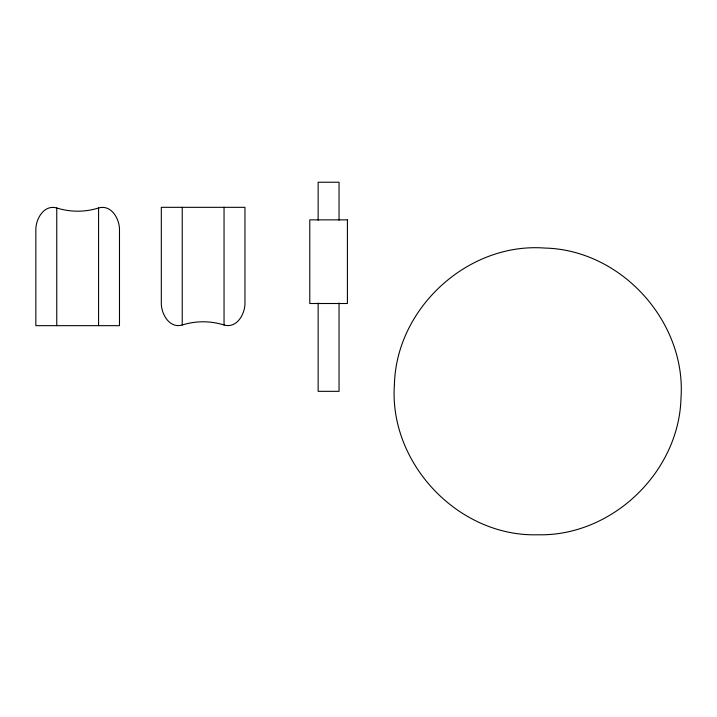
<?xml version="1.0" encoding="UTF-8"?>
<svg xmlns="http://www.w3.org/2000/svg" width="717" height="717" viewBox="0 0 717 717"><rect width="100%" height="100%" fill="white"/><g stroke="black" fill="none" stroke-linecap="round" stroke-linejoin="round"><path stroke-width="1.08" d="M98.579 207.975C111.529 204.22 119.909 219.366 119.488 230.515L119.488 325.661L35.85 325.661L35.85 230.515C35.429 219.366 43.818 204.22 56.76 207.975A69.54 69.54 0 0 0 98.579 207.975L98.579 325.661M182.226 325.007C169.275 328.762 160.895 313.607 161.316 302.466L161.316 207.321L244.954 207.321L244.954 302.466C245.375 313.607 236.995 328.762 224.045 325.007A69.54 69.54 0 0 0 182.226 325.007L182.226 207.321M339.051 220.244L339.051 182.226L318.142 182.226L318.142 220.244M339.051 302.995L339.051 391.33L318.142 391.33L318.142 302.995M224.045 207.321L224.045 325.007M56.76 207.975L56.76 325.661M394.431 384.294C388.542 463.182 458.369 537.015 537.705 534.774C611.888 536.594 678.918 472.297 680.98 398.365C686.545 322.023 621.469 249.812 544.732 248.055C468.156 242.256 396.429 307.826 394.431 384.294M347.413 219.859L309.78 219.859L309.78 303.506L347.413 303.506L347.413 219.859"/></g></svg>
